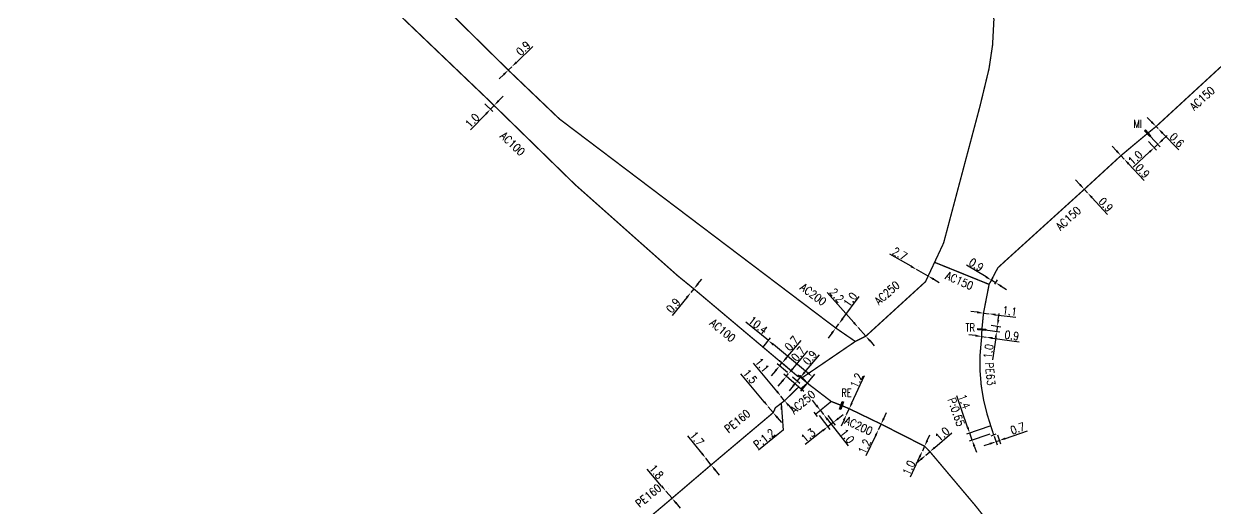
# Model space of a CAD drawing. Header units: millimetres. Extents: x 107995 to 109002, y 120994 to 122000.
# Drawn here: x 108115.8 to 108339.1, y 121256.1 to 121346.9 of the extents above; entities that cross this region are included whole.
import ezdxf
from ezdxf.enums import TextEntityAlignment as Align

# ---------------------------------------------------------------- set-up
doc = ezdxf.new("R2010")
doc.units = ezdxf.units.MM
doc.header["$PDMODE"] = 34
doc.linetypes.add('L_25_AP', pattern=[2000, 1000, 1000])
doc.linetypes.add('L_25_PE', pattern=[2000, 1000, 1000])
doc.layers.get('0').update_dxf_attribs({"linetype": 'CONTINUOUS'})
doc.layers.get('DEFPOINTS').update_dxf_attribs({"linetype": 'CONTINUOUS'})
doc.layers.add('L_150', color=1, linetype='CONTINUOUS')
doc.layers.add('L_340', color=7, linetype='CONTINUOUS')
doc.styles.add('G_ROMANS', font='ROMANS.SHX', dxfattribs={"width": 0.75})
doc.styles.get("Standard").update_dxf_attribs({"font": 'romans.shx', "width": 0.85})
doc.dimstyles.get("Standard").update_dxf_attribs({"dimtxt": 1.5, "dimasz": 1.2, "dimexe": 0.625, "dimexo": 0.625, "dimgap": 0.25, "dimtad": 1, "dimdec": 1, "dimzin": 0, "dimdsep": 46, "dimtxsty": 'Standard', "dimcen": -0.5, "dimadec": 0, "dimazin": 0, "dimtfac": 1, "dimtdec": 1, "dimtmove": 0, "dimatfit": 3, "dimfxl": 0, "dimtolj": 1, "dimtzin": 0, "dimarcsym": 0})

# ---------------------------------------------------------------- blocks, each defined once
blk = doc.blocks.new('*D318')
at = {"layer": 'DEFPOINTS', "color": 0, "linetype": 'Continuous', "transparency": 16777216}
for p in [(108236.15, 121259.28), (108236.15, 121259.28), (108237.31, 121257.91)]:
    blk.add_point(p, dxfattribs=at)
at = {"layer": 'L_150', "color": 0, "linetype": 'Continuous', "lineweight": -2, "transparency": 16777216}
for p, q in [((108235.37, 121260.2), (108232.66, 121263.39)), ((108236.62, 121259.69), (108236.62, 121259.69)), ((108237.31, 121257.91), (108236.15, 121259.28)), ((108238.09, 121256.99), (108238.86, 121256.08))]:
    blk.add_line(p, q, dxfattribs=at)
at = {"layer": 'L_150', "color": 0, "linetype": 'Continuous', "transparency": 16777216}
for points in [[(108235.52, 121260.33), (108235.22, 121260.07), (108236.15, 121259.28)], [(108238.24, 121257.12), (108237.94, 121256.86), (108237.31, 121257.91)]]:
    blk.add_solid(points, dxfattribs=at)
at = {"layer": 'L_150', "color": 0, "linetype": 'Continuous', "transparency": 16777216, "insert": (108234.39, 121262.9), "char_height": 1.5, "attachment_point": 5, "rotation": 310.3125}
blk.add_mtext('\\A1;1.8', dxfattribs=at)
blk = doc.blocks.new('*D319')
at = {"layer": 'DEFPOINTS', "color": 0, "linetype": 'Continuous', "transparency": 16777216}
for p in [(108243.64, 121265.43), (108243.64, 121265.43), (108244.66, 121264.14)]:
    blk.add_point(p, dxfattribs=at)
at = {"layer": 'L_150', "color": 0, "linetype": 'Continuous', "lineweight": -2, "transparency": 16777216}
for p, q in [((108242.89, 121266.37), (108240.29, 121269.65)), ((108243.15, 121265.04), (108243.15, 121265.04)), ((108244.66, 121264.14), (108243.64, 121265.43)), ((108244.17, 121263.75), (108244.17, 121263.75)), ((108245.41, 121263.2), (108246.16, 121262.26))]:
    blk.add_line(p, q, dxfattribs=at)
at = {"layer": 'L_150', "color": 0, "linetype": 'Continuous', "transparency": 16777216}
for points in [[(108243.05, 121266.49), (108242.74, 121266.24), (108243.64, 121265.43)], [(108245.57, 121263.32), (108245.25, 121263.07), (108244.66, 121264.14)]]:
    blk.add_solid(points, dxfattribs=at)
at = {"layer": 'L_150', "color": 0, "linetype": 'Continuous', "transparency": 16777216, "insert": (108242, 121269.1), "char_height": 1.5, "attachment_point": 5, "rotation": 308.4196}
blk.add_mtext('\\A1;1.7', dxfattribs=at)
blk = doc.blocks.new('*D320')
at = {"layer": 'DEFPOINTS', "color": 0, "linetype": 'Continuous', "transparency": 16777216}
for p in [(108255.36, 121275.1), (108255.36, 121275.1), (108256.28, 121273.98)]:
    blk.add_point(p, dxfattribs=at)
at = {"layer": 'L_150', "color": 0, "linetype": 'Continuous', "lineweight": -2, "transparency": 16777216}
for p, q in [((108254.59, 121276.02), (108250.23, 121281.29)), ((108256.28, 121273.98), (108255.36, 121275.1)), ((108255.84, 121275.5), (108255.84, 121275.5)), ((108256.77, 121274.38), (108256.77, 121274.38)), ((108257.05, 121273.06), (108257.81, 121272.13))]:
    blk.add_line(p, q, dxfattribs=at)
at = {"layer": 'L_150', "color": 0, "linetype": 'Continuous', "transparency": 16777216}
for points in [[(108254.75, 121276.15), (108254.44, 121275.9), (108255.36, 121275.1)], [(108257.2, 121273.18), (108256.9, 121272.93), (108256.28, 121273.98)]]:
    blk.add_solid(points, dxfattribs=at)
at = {"layer": 'L_150', "color": 0, "linetype": 'Continuous', "transparency": 16777216, "insert": (108251.96, 121280.78), "char_height": 1.5, "attachment_point": 5, "rotation": 309.6101}
blk.add_mtext('\\A1;1.5', dxfattribs=at)
blk = doc.blocks.new('*D321')
at = {"layer": 'DEFPOINTS', "color": 0, "linetype": 'Continuous', "transparency": 16777216}
for p in [(108257.72, 121277.08), (108257.72, 121277.08), (108258.42, 121276.23)]:
    blk.add_point(p, dxfattribs=at)
at = {"layer": 'L_150', "color": 0, "linetype": 'Continuous', "lineweight": -2, "transparency": 16777216}
for p, q in [((108256.96, 121278), (108252.62, 121283.27)), ((108258.42, 121276.23), (108257.72, 121277.08)), ((108259.19, 121275.3), (108259.95, 121274.38))]:
    blk.add_line(p, q, dxfattribs=at)
at = {"layer": 'L_150', "color": 0, "linetype": 'Continuous', "transparency": 16777216}
for points in [[(108257.11, 121278.13), (108256.8, 121277.88), (108257.72, 121277.08)], [(108259.34, 121275.43), (108259.03, 121275.18), (108258.42, 121276.23)]]:
    blk.add_solid(points, dxfattribs=at)
at = {"layer": 'L_150', "color": 0, "linetype": 'Continuous', "transparency": 16777216, "insert": (108254.22, 121282.89), "char_height": 1.5, "attachment_point": 5, "rotation": 309.5271}
blk.add_mtext('\\A1;1.1', dxfattribs=at)
blk = doc.blocks.new('*D322')
at = {"layer": 'DEFPOINTS', "color": 0, "linetype": 'Continuous', "transparency": 16777216}
for p in [(108255.38, 121287.51), (108253.93, 121285.75), (108261.06, 121277.54)]:
    blk.add_point(p, dxfattribs=at)
at = {"layer": 'L_150', "color": 0, "linetype": 'Continuous', "lineweight": -2, "transparency": 16777216}
for p, q in [((108255.38, 121287.51), (108251.17, 121290.98)), ((108254.33, 121286.23), (108255.78, 121287.99)), ((108262.73, 121281.46), (108256.31, 121286.75)), ((108261.46, 121278.03), (108264.06, 121281.18))]:
    blk.add_line(p, q, dxfattribs=at)
at = {"layer": 'L_150', "color": 0, "linetype": 'Continuous', "transparency": 16777216}
for points in [[(108256.44, 121286.9), (108256.18, 121286.59), (108255.38, 121287.51)], [(108262.86, 121281.61), (108262.61, 121281.3), (108263.66, 121280.7)]]:
    blk.add_solid(points, dxfattribs=at)
at = {"layer": 'L_150', "color": 0, "linetype": 'Continuous', "transparency": 16777216, "insert": (108253.45, 121290.4), "char_height": 1.5, "attachment_point": 5, "rotation": 320.5329}
blk.add_mtext('\\A1;10.4', dxfattribs=at)
blk = doc.blocks.new('*D323')
at = {"layer": 'DEFPOINTS', "color": 0, "linetype": 'Continuous', "transparency": 16777216}
for p in [(108259.45, 121281.08), (108260.81, 121279.93), (108263.75, 121278.62)]:
    blk.add_point(p, dxfattribs=at)
at = {"layer": 'L_150', "color": 0, "linetype": 'Continuous', "lineweight": -2, "transparency": 16777216}
for p, q in [((108262.16, 121281.54), (108264.95, 121284.83)), ((108259.92, 121280.68), (108261.28, 121279.53)), ((108260.81, 121279.93), (108261.39, 121280.62)), ((108263.27, 121279.03), (108260.91, 121281.02)), ((108260.03, 121279.02), (108259.26, 121278.1))]:
    blk.add_line(p, q, dxfattribs=at)
at = {"layer": 'L_150', "color": 0, "linetype": 'Continuous', "transparency": 16777216}
for points in [[(108259.88, 121279.15), (108260.18, 121278.89), (108260.81, 121279.93)], [(108262.01, 121281.67), (108262.32, 121281.41), (108261.39, 121280.62)]]:
    blk.add_solid(points, dxfattribs=at)
at = {"layer": 'L_150', "color": 0, "linetype": 'Continuous', "transparency": 16777216, "insert": (108263.18, 121284.29), "char_height": 1.5, "attachment_point": 5, "rotation": 49.7725}
blk.add_mtext('\\A1;0.9', dxfattribs=at)
blk = doc.blocks.new('*D324')
at = {"layer": 'DEFPOINTS', "color": 0, "linetype": 'Continuous', "transparency": 16777216}
for p in [(108259.18, 121281.31), (108259.45, 121281.08), (108262.52, 121277.57)]:
    blk.add_point(p, dxfattribs=at)
at = {"layer": 'L_150', "color": 0, "linetype": 'Continuous', "lineweight": -2, "transparency": 16777216}
for p, q in [((108259.96, 121282.22), (108262.78, 121285.56)), ((108258.97, 121281.49), (108258.7, 121281.71)), ((108257.95, 121279.86), (108257.18, 121278.94)), ((108262.04, 121277.97), (108258.25, 121281.18)), ((108258.73, 121280.77), (108259.18, 121281.31))]:
    blk.add_line(p, q, dxfattribs=at)
at = {"layer": 'L_150', "color": 0, "linetype": 'Continuous', "transparency": 16777216}
for points in [[(108259.8, 121282.35), (108260.11, 121282.1), (108259.18, 121281.31)], [(108257.8, 121279.99), (108258.11, 121279.73), (108258.73, 121280.77)]]:
    blk.add_solid(points, dxfattribs=at)
at = {"layer": 'L_150', "color": 0, "linetype": 'Continuous', "transparency": 16777216, "insert": (108260.99, 121285), "char_height": 1.5, "attachment_point": 5, "rotation": 49.7725}
blk.add_mtext('\\A1;0.7', dxfattribs=at)
blk = doc.blocks.new('*D482')
at = {"layer": 'DEFPOINTS', "color": 0, "linetype": 'Continuous', "transparency": 16777216}
for p in [(108202.48, 121333.05), (108201.79, 121332.33), (108203.27, 121330.91)]:
    blk.add_point(p, dxfattribs=at)
at = {"layer": 'L_150', "color": 0, "linetype": 'Continuous', "lineweight": -2, "transparency": 16777216}
for p, q in [((108204.8, 121332.49), (108205.63, 121333.36)), ((108202.24, 121331.9), (108203.73, 121330.47)), ((108202.93, 121332.62), (108204.42, 121331.2)), ((108203.97, 121331.63), (108203.27, 121330.91)), ((108202.44, 121330.04), (108199.54, 121327.02))]:
    blk.add_line(p, q, dxfattribs=at)
at = {"layer": 'L_150', "color": 0, "linetype": 'Continuous', "transparency": 16777216}
for points in [[(108202.3, 121330.18), (108202.59, 121329.9), (108203.27, 121330.91)], [(108204.65, 121332.63), (108204.94, 121332.36), (108203.97, 121331.63)]]:
    blk.add_solid(points, dxfattribs=at)
at = {"layer": 'L_150', "color": 0, "linetype": 'Continuous', "transparency": 16777216, "insert": (108199.86, 121328.79), "char_height": 1.5, "attachment_point": 5, "rotation": 46.2174}
blk.add_mtext('\\A1;1.0', dxfattribs=at)
blk = doc.blocks.new('*D483')
at = {"layer": 'DEFPOINTS', "color": 0, "linetype": 'Continuous', "transparency": 16777216}
for p in [(108240.83, 121296.5), (108240.83, 121296.5), (108241.41, 121297.2)]:
    blk.add_point(p, dxfattribs=at)
at = {"layer": 'L_150', "color": 0, "linetype": 'Continuous', "lineweight": -2, "transparency": 16777216}
for p, q in [((108242.17, 121298.13), (108242.93, 121299.05)), ((108240.07, 121295.58), (108237.34, 121292.24)), ((108241.41, 121297.2), (108240.83, 121296.5))]:
    blk.add_line(p, q, dxfattribs=at)
at = {"layer": 'L_150', "color": 0, "linetype": 'Continuous', "transparency": 16777216}
for points in [[(108242.01, 121298.25), (108242.32, 121298), (108241.41, 121297.2)], [(108239.92, 121295.7), (108240.23, 121295.45), (108240.83, 121296.5)]]:
    blk.add_solid(points, dxfattribs=at)
at = {"layer": 'L_150', "color": 0, "linetype": 'Continuous', "transparency": 16777216, "insert": (108237.55, 121294.08), "char_height": 1.5, "attachment_point": 5, "rotation": 50.6436}
blk.add_mtext('\\A1;0.9', dxfattribs=at)
blk = doc.blocks.new('*D484')
at = {"layer": 'DEFPOINTS', "color": 0, "linetype": 'Continuous', "transparency": 16777216}
for p in [(108257.48, 121282.75), (108259.45, 121281.08), (108259.9, 121281.62)]:
    blk.add_point(p, dxfattribs=at)
at = {"layer": 'L_150', "color": 0, "linetype": 'Continuous', "lineweight": -2, "transparency": 16777216}
for p, q in [((108258.71, 121284.2), (108261.53, 121287.54)), ((108256.7, 121281.83), (108255.93, 121280.92)), ((108258.97, 121281.49), (108257, 121283.15)), ((108259.42, 121282.02), (108257.45, 121283.69)), ((108257.48, 121282.75), (108257.93, 121283.28))]:
    blk.add_line(p, q, dxfattribs=at)
at = {"layer": 'L_150', "color": 0, "linetype": 'Continuous', "transparency": 16777216}
for points in [[(108258.55, 121284.33), (108258.86, 121284.07), (108257.93, 121283.28)], [(108256.55, 121281.96), (108256.86, 121281.7), (108257.48, 121282.75)]]:
    blk.add_solid(points, dxfattribs=at)
at = {"layer": 'L_150', "color": 0, "linetype": 'Continuous', "transparency": 16777216, "insert": (108259.74, 121286.97), "char_height": 1.5, "attachment_point": 5, "rotation": 49.7725}
blk.add_mtext('\\A1;0.7', dxfattribs=at)
blk = doc.blocks.new('*D485')
at = {"layer": 'DEFPOINTS', "color": 0, "linetype": 'Continuous', "transparency": 16777216}
for p in [(108264.51, 121273.91), (108266.14, 121273.94), (108267.54, 121272.15)]:
    blk.add_point(p, dxfattribs=at)
at = {"layer": 'L_340', "color": 0, "linetype": 'Continuous', "lineweight": -2, "transparency": 16777216}
for p, q in [((108264.89, 121273.42), (108266.9, 121270.85)), ((108266.52, 121273.44), (108267.92, 121271.65)), ((108268.48, 121272.89), (108269.43, 121273.63)), ((108265.57, 121270.61), (108262.27, 121268.02)), ((108267.54, 121272.15), (108266.52, 121271.35))]:
    blk.add_line(p, q, dxfattribs=at)
at = {"layer": 'L_340', "color": 0, "linetype": 'Continuous', "transparency": 16777216}
for points in [[(108268.36, 121273.04), (108268.61, 121272.73), (108267.54, 121272.15)], [(108265.45, 121270.76), (108265.69, 121270.45), (108266.52, 121271.35)]]:
    blk.add_solid(points, dxfattribs=at)
at = {"layer": 'L_340', "color": 0, "linetype": 'Continuous', "transparency": 16777216, "insert": (108262.83, 121269.73), "char_height": 1.5, "attachment_point": 5, "rotation": 38.0448}
blk.add_mtext('\\A1;1.3', dxfattribs=at)
blk = doc.blocks.new('L_340_07')
at = {"color": 0, "linetype": 'Continuous', "const_width": 0.25, "flags": 128}
blk.add_lwpolyline([(0, 0), (1.25, 0)], dxfattribs=at)
at = {"color": 0, "linetype": 'Continuous', "flags": 128}
blk.add_lwpolyline([(1.25, -0.5), (1.25, 0.5)], dxfattribs=at)
at = {"color": 0, "linetype": 'Continuous', "style": 'G_ROMANS', "width": 0.75, "flags": 3}
for tag, p in [('DEF_LEG', (0.72, -3.47)), ('DEF_COUP', (0.72, -5.97)), ('DEF_TYPE', (0.72, -8.47))]:
    blk.add_attdef(tag, text='', height=1.2, dxfattribs=at).set_placement(p, align=Align.MIDDLE)
blk = doc.blocks.new('L_340_20')
at = {"linetype": 'Continuous'}
blk.add_hatch(color=0, dxfattribs=at).paths.add_polyline_path([(0.125, 0.75), (-0.125, 0.75), (-0.125, -0.75), (0.125, -0.75)])
at = {"color": 0, "linetype": 'Continuous'}
blk.add_lwpolyline([(-0.125, 0.75), (0.125, 0.75), (0.125, -0.75), (-0.125, -0.75)], close=True, dxfattribs=at)
at = {"color": 0, "linetype": 'Continuous', "width": 0.75}
for tag, height, flags, p in [('RE', 1.5, 8, (0, 3)), ('DEF_LEG', 1.2, 3, (0, -5)), ('DEF_COUP', 1.2, 3, (0, -7.5)), ('DEF_TYPE', 1.2, 3, (0, -10))]:
    blk.add_attdef(tag, text='', height=height, dxfattribs=dict(at, flags=flags)).set_placement(p, align=Align.MIDDLE)
blk = doc.blocks.new('*D493')
at = {"layer": 'DEFPOINTS', "color": 0, "linetype": 'Continuous', "transparency": 16777216}
for p in [(108268.6, 121290.66), (108268.6, 121290.66), (108268.01, 121289.86)]:
    blk.add_point(p, dxfattribs=at)
at = {"layer": 'L_150', "color": 0, "linetype": 'Continuous', "lineweight": -2, "transparency": 16777216}
for p, q in [((108269.32, 121291.62), (108272.42, 121295.8)), ((108268.01, 121289.86), (108268.6, 121290.66)), ((108267.29, 121288.89), (108266.57, 121287.93))]:
    blk.add_line(p, q, dxfattribs=at)
at = {"layer": 'L_150', "color": 0, "linetype": 'Continuous', "transparency": 16777216}
for points in [[(108269.16, 121291.74), (108269.48, 121291.5), (108268.6, 121290.66)], [(108267.13, 121289.01), (108267.45, 121288.77), (108268.01, 121289.86)]]:
    blk.add_solid(points, dxfattribs=at)
at = {"layer": 'L_150', "color": 0, "linetype": 'Continuous', "transparency": 16777216, "insert": (108270.73, 121295.19), "char_height": 1.5, "attachment_point": 5, "rotation": 53.3802}
blk.add_mtext('\\A1;1.0', dxfattribs=at)
blk = doc.blocks.new('*D494')
at = {"layer": 'DEFPOINTS', "color": 0, "linetype": 'Continuous', "transparency": 16777216}
for p in [(108272.19, 121289.98), (108272.19, 121289.98), (108273.65, 121288.33)]:
    blk.add_point(p, dxfattribs=at)
at = {"layer": 'L_150', "color": 0, "linetype": 'Continuous', "lineweight": -2, "transparency": 16777216}
for p, q in [((108271.39, 121290.87), (108266.42, 121296.51)), ((108273.65, 121288.33), (108272.19, 121289.98)), ((108274.44, 121287.43), (108275.24, 121286.53))]:
    blk.add_line(p, q, dxfattribs=at)
at = {"layer": 'L_150', "color": 0, "linetype": 'Continuous', "transparency": 16777216}
for points in [[(108271.54, 121291.01), (108271.24, 121290.74), (108272.19, 121289.98)], [(108274.59, 121287.56), (108274.29, 121287.3), (108273.65, 121288.33)]]:
    blk.add_solid(points, dxfattribs=at)
at = {"layer": 'L_150', "color": 0, "linetype": 'Continuous', "transparency": 16777216, "insert": (108268.21, 121295.98), "char_height": 1.5, "attachment_point": 5, "rotation": 311.4735}
blk.add_mtext('\\A1;2.2', dxfattribs=at)
blk = doc.blocks.new('*D496')
at = {"layer": 'DEFPOINTS', "color": 0, "linetype": 'Continuous', "transparency": 16777216}
for p in [(108206.62, 121338.25), (108207.26, 121338.88), (108207.26, 121338.88)]:
    blk.add_point(p, dxfattribs=at)
at = {"layer": 'L_150', "color": 0, "linetype": 'Continuous', "lineweight": -2, "transparency": 16777216}
for p, q in [((108208.13, 121339.71), (108211.23, 121342.7)), ((108206.62, 121338.25), (108207.26, 121338.88)), ((108205.75, 121337.42), (108204.89, 121336.59))]:
    blk.add_line(p, q, dxfattribs=at)
at = {"layer": 'L_150', "color": 0, "linetype": 'Continuous', "transparency": 16777216}
for points in [[(108207.99, 121339.85), (108208.27, 121339.57), (108207.26, 121338.88)], [(108205.61, 121337.56), (108205.89, 121337.28), (108206.62, 121338.25)]]:
    blk.add_solid(points, dxfattribs=at)
at = {"layer": 'L_150', "color": 0, "linetype": 'Continuous', "transparency": 16777216, "insert": (108209.41, 121342.34), "char_height": 1.5, "attachment_point": 5, "rotation": 43.9757}
blk.add_mtext('\\A1;0.9', dxfattribs=at)
blk = doc.blocks.new('*D498')
at = {"layer": 'DEFPOINTS', "color": 0, "linetype": 'Continuous', "transparency": 16777216}
for p in [(108283.16, 121300.84), (108283.16, 121300.84), (108285.33, 121299.61)]:
    blk.add_point(p, dxfattribs=at)
at = {"layer": 'L_150', "color": 0, "linetype": 'Continuous', "lineweight": -2, "transparency": 16777216}
for p, q in [((108282.12, 121301.44), (108278.14, 121303.7)), ((108285.33, 121299.61), (108283.16, 121300.84)), ((108283.47, 121301.39), (108283.47, 121301.39)), ((108286.37, 121299.01), (108287.41, 121298.42))]:
    blk.add_line(p, q, dxfattribs=at)
at = {"layer": 'L_150', "color": 0, "linetype": 'Continuous', "transparency": 16777216}
for points in [[(108282.22, 121301.61), (108282.02, 121301.26), (108283.16, 121300.84)], [(108286.47, 121299.19), (108286.27, 121298.84), (108285.33, 121299.61)]]:
    blk.add_solid(points, dxfattribs=at)
at = {"layer": 'L_150', "color": 0, "linetype": 'Continuous', "transparency": 16777216, "insert": (108280.02, 121303.79), "char_height": 1.5, "attachment_point": 5, "rotation": 330.31}
blk.add_mtext('\\A1;2.7', dxfattribs=at)
blk = doc.blocks.new('*D499')
at = {"layer": 'DEFPOINTS', "color": 0, "linetype": 'Continuous', "transparency": 16777216}
for p in [(108296.76, 121298.05), (108297.53, 121297.59), (108297.99, 121298.35)]:
    blk.add_point(p, dxfattribs=at)
at = {"layer": 'L_150', "color": 0, "linetype": 'Continuous', "lineweight": -2, "transparency": 16777216}
for p, q in [((108296.2, 121299.44), (108292.51, 121301.67)), ((108297.08, 121298.59), (108297.55, 121299.35)), ((108297.99, 121298.35), (108297.22, 121298.82)), ((108297.85, 121298.12), (108298.32, 121298.89)), ((108299.02, 121297.73), (108300.05, 121297.11))]:
    blk.add_line(p, q, dxfattribs=at)
at = {"layer": 'L_150', "color": 0, "linetype": 'Continuous', "transparency": 16777216}
for points in [[(108296.3, 121299.61), (108296.09, 121299.27), (108297.22, 121298.82)], [(108299.12, 121297.9), (108298.92, 121297.56), (108297.99, 121298.35)]]:
    blk.add_solid(points, dxfattribs=at)
at = {"layer": 'L_150', "color": 0, "linetype": 'Continuous', "transparency": 16777216, "insert": (108294.36, 121301.72), "char_height": 1.5, "attachment_point": 5, "rotation": 328.8093}
blk.add_mtext('\\A1;0.9', dxfattribs=at)
blk = doc.blocks.new('*D500')
at = {"layer": 'DEFPOINTS', "color": 0, "linetype": 'Continuous', "transparency": 16777216}
for p in [(108295.71, 121292.66), (108296.8, 121292.52), (108296.8, 121292.52)]:
    blk.add_point(p, dxfattribs=at)
at = {"layer": 'L_150', "color": 0, "linetype": 'Continuous', "lineweight": -2, "transparency": 16777216}
for p, q in [((108294.52, 121292.81), (108293.33, 121292.96)), ((108295.63, 121292.04), (108295.63, 121292.04)), ((108295.71, 121292.66), (108296.8, 121292.52)), ((108296.72, 121291.9), (108296.72, 121291.9)), ((108297.99, 121292.36), (108301.79, 121291.88))]:
    blk.add_line(p, q, dxfattribs=at)
at = {"layer": 'L_150', "color": 0, "linetype": 'Continuous', "transparency": 16777216}
for points in [[(108294.55, 121293.01), (108294.5, 121292.61), (108295.71, 121292.66)], [(108298.02, 121292.56), (108297.97, 121292.17), (108296.8, 121292.52)]]:
    blk.add_solid(points, dxfattribs=at)
at = {"layer": 'L_150', "color": 0, "linetype": 'Continuous', "transparency": 16777216, "insert": (108300.61, 121293.04), "char_height": 1.5, "attachment_point": 5, "rotation": 352.7113}
blk.add_mtext('\\A1;1.1', dxfattribs=at)
blk = doc.blocks.new('*D501')
at = {"layer": 'DEFPOINTS', "color": 0, "linetype": 'Continuous', "transparency": 16777216}
for p in [(108295.37, 121288.27), (108296.21, 121288.15), (108296.21, 121288.15)]:
    blk.add_point(p, dxfattribs=at)
at = {"layer": 'L_150', "color": 0, "linetype": 'Continuous', "lineweight": -2, "transparency": 16777216}
for p, q in [((108294.18, 121288.44), (108292.99, 121288.61)), ((108295.37, 121288.27), (108296.21, 121288.15)), ((108297.4, 121287.98), (108302.41, 121287.26))]:
    blk.add_line(p, q, dxfattribs=at)
at = {"layer": 'L_150', "color": 0, "linetype": 'Continuous', "transparency": 16777216}
for points in [[(108294.21, 121288.63), (108294.15, 121288.24), (108295.37, 121288.27)], [(108297.43, 121288.17), (108297.37, 121287.78), (108296.21, 121288.15)]]:
    blk.add_solid(points, dxfattribs=at)
at = {"layer": 'L_150', "color": 0, "linetype": 'Continuous', "transparency": 16777216, "insert": (108301.02, 121288.47), "char_height": 1.5, "attachment_point": 5, "rotation": 351.8694}
blk.add_mtext('\\A1;0.9', dxfattribs=at)
blk = doc.blocks.new('*D502')
at = {"layer": 'DEFPOINTS', "color": 0, "linetype": 'Continuous', "transparency": 16777216}
for p in [(108321.48, 121322.21), (108322.09, 121321.56), (108322.09, 121321.56)]:
    blk.add_point(p, dxfattribs=at)
at = {"layer": 'L_150', "color": 0, "linetype": 'Continuous', "lineweight": -2, "transparency": 16777216}
for p, q in [((108320.66, 121323.09), (108319.84, 121323.96)), ((108321.48, 121322.21), (108322.09, 121321.56)), ((108321.64, 121321.13), (108321.64, 121321.13)), ((108322.91, 121320.68), (108325.86, 121317.53))]:
    blk.add_line(p, q, dxfattribs=at)
at = {"layer": 'L_150', "color": 0, "linetype": 'Continuous', "transparency": 16777216}
for points in [[(108320.8, 121323.23), (108320.51, 121322.95), (108321.48, 121322.21)], [(108323.06, 121320.82), (108322.77, 121320.54), (108322.09, 121321.56)]]:
    blk.add_solid(points, dxfattribs=at)
at = {"layer": 'L_150', "color": 0, "linetype": 'Continuous', "transparency": 16777216, "insert": (108325.53, 121319.35), "char_height": 1.5, "attachment_point": 5, "rotation": 313.1074}
blk.add_mtext('\\A1;0.9', dxfattribs=at)
blk = doc.blocks.new('*D503')
at = {"layer": 'DEFPOINTS', "color": 0, "linetype": 'Continuous', "transparency": 16777216}
for p in [(108326.5, 121326.41), (108326.2, 121325.34), (108327.7, 121323.7)]:
    blk.add_point(p, dxfattribs=at)
at = {"layer": 'L_340', "color": 0, "linetype": 'Continuous', "lineweight": -2, "transparency": 16777216}
for p, q in [((108326.62, 121324.88), (108328.13, 121323.24)), ((108326.92, 121325.95), (108328.83, 121323.88)), ((108328.4, 121324.34), (108327.7, 121323.7)), ((108329.29, 121325.16), (108330.17, 121325.97)), ((108326.82, 121322.89), (108323.74, 121320.05))]:
    blk.add_line(p, q, dxfattribs=at)
at = {"layer": 'L_340', "color": 0, "linetype": 'Continuous', "transparency": 16777216}
for points in [[(108329.15, 121325.3), (108329.42, 121325.01), (108328.4, 121324.34)], [(108326.69, 121323.03), (108326.96, 121322.74), (108327.7, 121323.7)]]:
    blk.add_solid(points, dxfattribs=at)
at = {"layer": 'L_340', "color": 0, "linetype": 'Continuous', "transparency": 16777216, "insert": (108324.16, 121321.8), "char_height": 1.5, "attachment_point": 5, "rotation": 42.6391}
blk.add_mtext('\\A1;1.0', dxfattribs=at)
blk = doc.blocks.new('*D504')
at = {"layer": 'DEFPOINTS', "color": 0, "linetype": 'Continuous', "transparency": 16777216}
for p in [(108328.06, 121327.67), (108328.45, 121327.28), (108328.45, 121327.28)]:
    blk.add_point(p, dxfattribs=at)
at = {"layer": 'L_150', "color": 0, "linetype": 'Continuous', "lineweight": -2, "transparency": 16777216}
for p, q in [((108327.22, 121328.53), (108326.39, 121329.39)), ((108328.06, 121327.67), (108328.45, 121327.28)), ((108329.29, 121326.42), (108332.34, 121323.3))]:
    blk.add_line(p, q, dxfattribs=at)
at = {"layer": 'L_150', "color": 0, "linetype": 'Continuous', "transparency": 16777216}
for points in [[(108327.37, 121328.67), (108327.08, 121328.39), (108328.06, 121327.67)], [(108329.43, 121326.56), (108329.14, 121326.28), (108328.45, 121327.28)]]:
    blk.add_solid(points, dxfattribs=at)
at = {"layer": 'L_150', "color": 0, "linetype": 'Continuous', "transparency": 16777216, "insert": (108331.95, 121325.13), "char_height": 1.5, "attachment_point": 5, "rotation": 314.3385}
blk.add_mtext('\\A1;0.6', dxfattribs=at)
blk = doc.blocks.new('*D506')
at = {"layer": 'DEFPOINTS', "color": 0, "linetype": 'Continuous', "transparency": 16777216}
for p in [(108314.61, 121315.89), (108315.22, 121315.23), (108315.22, 121315.23)]:
    blk.add_point(p, dxfattribs=at)
at = {"layer": 'L_150', "color": 0, "linetype": 'Continuous', "lineweight": -2, "transparency": 16777216}
for p, q in [((108313.8, 121316.77), (108312.98, 121317.65)), ((108314.61, 121315.89), (108315.22, 121315.23)), ((108316.03, 121314.35), (108318.96, 121311.18))]:
    blk.add_line(p, q, dxfattribs=at)
at = {"layer": 'L_150', "color": 0, "linetype": 'Continuous', "transparency": 16777216}
for points in [[(108313.94, 121316.91), (108313.65, 121316.64), (108314.61, 121315.89)], [(108316.18, 121314.48), (108315.89, 121314.21), (108315.22, 121315.23)]]:
    blk.add_solid(points, dxfattribs=at)
at = {"layer": 'L_150', "color": 0, "linetype": 'Continuous', "transparency": 16777216, "insert": (108318.64, 121313), "char_height": 1.5, "attachment_point": 5, "rotation": 312.7366}
blk.add_mtext('\\A1;0.9', dxfattribs=at)
blk = doc.blocks.new('*D507')
at = {"layer": 'DEFPOINTS', "color": 0, "linetype": 'Continuous', "transparency": 16777216}
for p in [(108295.41, 121289.61), (108296.51, 121290.46), (108298.32, 121290.2)]:
    blk.add_point(p, dxfattribs=at)
at = {"layer": 'L_340', "color": 0, "linetype": 'Continuous', "lineweight": -2, "transparency": 16777216}
for p, q in [((108298.49, 121291.39), (108298.66, 121292.57)), ((108296.03, 121289.52), (108298.79, 121289.12)), ((108297.13, 121290.37), (108298.93, 121290.11)), ((108298.32, 121290.2), (108298.17, 121289.21)), ((108298, 121288.02), (108297.41, 121283.88))]:
    blk.add_line(p, q, dxfattribs=at)
at = {"layer": 'L_340', "color": 0, "linetype": 'Continuous', "transparency": 16777216}
for points in [[(108298.29, 121291.42), (108298.68, 121291.36), (108298.32, 121290.2)], [(108297.81, 121288.05), (108298.2, 121287.99), (108298.17, 121289.21)]]:
    blk.add_solid(points, dxfattribs=at)
at = {"layer": 'L_340', "color": 0, "linetype": 'Continuous', "transparency": 16777216, "insert": (108296.63, 121285.5), "char_height": 1.5, "attachment_point": 5, "rotation": 81.823}
blk.add_mtext('\\A1;1.0', dxfattribs=at)
blk = doc.blocks.new('*D508')
at = {"layer": 'DEFPOINTS', "color": 0, "linetype": 'Continuous', "transparency": 16777216}
for p in [(108297.65, 121271.71), (108293.13, 121270.13), (108297.5, 121270.17)]:
    blk.add_point(p, dxfattribs=at)
at = {"layer": 'L_340', "color": 0, "linetype": 'Continuous', "lineweight": -2, "transparency": 16777216}
for p, q in [((108292.73, 121271.27), (108290.68, 121277.16)), ((108297.06, 121271.5), (108292.54, 121269.93)), ((108296.91, 121269.97), (108293, 121268.61)), ((108293.59, 121268.81), (108293.13, 121270.13)), ((108293.98, 121267.68), (108294.38, 121266.55))]:
    blk.add_line(p, q, dxfattribs=at)
at = {"layer": 'L_340', "color": 0, "linetype": 'Continuous', "transparency": 16777216}
for points in [[(108292.92, 121271.33), (108292.54, 121271.2), (108293.13, 121270.13)], [(108294.17, 121267.75), (108293.79, 121267.61), (108293.59, 121268.81)]]:
    blk.add_solid(points, dxfattribs=at)
at = {"layer": 'L_340', "color": 0, "linetype": 'Continuous', "transparency": 16777216, "insert": (108292.13, 121276.05), "char_height": 1.5, "attachment_point": 5, "rotation": 289.206}
blk.add_mtext('\\A1;1.4', dxfattribs=at)
blk = doc.blocks.new('*D509')
at = {"layer": 'DEFPOINTS', "color": 0, "linetype": 'Continuous', "transparency": 16777216}
for p in [(108297.5, 121270.17), (108298.11, 121270.39), (108298.68, 121268.75)]:
    blk.add_point(p, dxfattribs=at)
at = {"layer": 'L_340', "color": 0, "linetype": 'Continuous', "lineweight": -2, "transparency": 16777216}
for p, q in [((108299.81, 121269.15), (108303.94, 121270.59)), ((108297.7, 121269.58), (108298.27, 121267.95)), ((108298.07, 121268.54), (108298.68, 121268.75)), ((108298.32, 121269.8), (108298.89, 121268.16)), ((108296.93, 121268.15), (108295.8, 121267.75))]:
    blk.add_line(p, q, dxfattribs=at)
at = {"layer": 'L_340', "color": 0, "linetype": 'Continuous', "transparency": 16777216}
for points in [[(108296.87, 121268.33), (108297, 121267.96), (108298.07, 121268.54)], [(108299.75, 121269.34), (108299.88, 121268.96), (108298.68, 121268.75)]]:
    blk.add_solid(points, dxfattribs=at)
at = {"layer": 'L_340', "color": 0, "linetype": 'Continuous', "transparency": 16777216, "insert": (108302.12, 121271.01), "char_height": 1.5, "attachment_point": 5, "rotation": 19.206}
blk.add_mtext('\\A1;0.7', dxfattribs=at)
blk = doc.blocks.new('L_340_16')
at = {"linetype": 'Continuous'}
blk.add_hatch(color=0, dxfattribs=at).paths.add_polyline_path([(0.125, 0.75), (-0.125, 0.75), (-0.125, -0.75), (0.125, -0.75)])
at = {"color": 0, "linetype": 'Continuous'}
blk.add_lwpolyline([(-0.125, 0.75), (0.125, 0.75), (0.125, -0.75), (-0.125, -0.75)], close=True, dxfattribs=at)
at = {"color": 0, "linetype": 'Continuous', "width": 0.75}
for tag, height, flags, p in [('MI', 1.5, 8, (0, 3)), ('DEF_LEG', 1.2, 3, (0, -5)), ('DEF_COUP', 1.2, 3, (0, -7.5)), ('DEF_TYPE', 1.2, 3, (0, -10))]:
    blk.add_attdef(tag, text='', height=height, dxfattribs=dict(at, flags=flags)).set_placement(p, align=Align.MIDDLE)
blk = doc.blocks.new('L_340_19')
at = {"linetype": 'Continuous'}
blk.add_hatch(color=0, dxfattribs=at).paths.add_polyline_path([(0.125, 0.75), (-0.125, 0.75), (-0.125, -0.75), (0.125, -0.75)])
at = {"color": 0, "linetype": 'Continuous'}
blk.add_lwpolyline([(-0.125, 0.75), (0.125, 0.75), (0.125, -0.75), (-0.125, -0.75)], close=True, dxfattribs=at)
at = {"color": 0, "linetype": 'Continuous', "width": 0.75}
for tag, height, flags, p in [('TR', 1.5, 8, (0, 3)), ('DEF_LEG', 1.2, 3, (0, -5)), ('DEF_COUP', 1.2, 3, (0, -7.5)), ('DEF_TYPE', 1.2, 3, (0, -10))]:
    blk.add_attdef(tag, text='', height=height, dxfattribs=dict(at, flags=flags)).set_placement(p, align=Align.MIDDLE)
blk = doc.blocks.new('*D948')
at = {"layer": 'DEFPOINTS', "color": 0, "linetype": 'Continuous', "transparency": 16777216}
for p in [(108265.12, 121274.41), (108265.74, 121273.62), (108265.74, 121273.62)]:
    blk.add_point(p, dxfattribs=at)
at = {"layer": 'L_150', "color": 0, "linetype": 'Continuous', "lineweight": -2, "transparency": 16777216}
for p, q in [((108264.38, 121275.35), (108263.64, 121276.3)), ((108265.12, 121274.41), (108265.74, 121273.62)), ((108266.48, 121272.68), (108270.31, 121267.78))]:
    blk.add_line(p, q, dxfattribs=at)
at = {"layer": 'L_150', "color": 0, "linetype": 'Continuous', "transparency": 16777216}
for points in [[(108264.54, 121275.48), (108264.22, 121275.23), (108265.12, 121274.41)], [(108266.63, 121272.8), (108266.32, 121272.55), (108265.74, 121273.62)]]:
    blk.add_solid(points, dxfattribs=at)
at = {"layer": 'L_150', "color": 0, "linetype": 'Continuous', "transparency": 16777216, "insert": (108270.18, 121269.57), "char_height": 1.5, "attachment_point": 5, "rotation": 308.0448}
blk.add_mtext('\\A1;1.0', dxfattribs=at)
blk = doc.blocks.new('*D949')
at = {"layer": 'DEFPOINTS', "color": 0, "linetype": 'Continuous', "transparency": 16777216}
for p in [(108270.03, 121273.63), (108270.03, 121273.63), (108270.54, 121274.72)]:
    blk.add_point(p, dxfattribs=at)
at = {"layer": 'L_150', "color": 0, "linetype": 'Continuous', "lineweight": -2, "transparency": 16777216}
for p, q in [((108271.04, 121275.81), (108273.42, 121280.97)), ((108270.03, 121273.63), (108270.54, 121274.72)), ((108269.53, 121272.54), (108269.03, 121271.45))]:
    blk.add_line(p, q, dxfattribs=at)
at = {"layer": 'L_150', "color": 0, "linetype": 'Continuous', "transparency": 16777216}
for points in [[(108270.86, 121275.89), (108271.22, 121275.73), (108270.54, 121274.72)], [(108269.35, 121272.63), (108269.71, 121272.46), (108270.03, 121273.63)]]:
    blk.add_solid(points, dxfattribs=at)
at = {"layer": 'L_150', "color": 0, "linetype": 'Continuous', "transparency": 16777216, "insert": (108271.89, 121280.03), "char_height": 1.5, "attachment_point": 5, "rotation": 65.2187}
blk.add_mtext('\\A1;1.2', dxfattribs=at)
blk = doc.blocks.new('*D950')
at = {"layer": 'DEFPOINTS', "color": 0, "linetype": 'Continuous', "transparency": 16777216}
for p in [(108275.99, 121270.75), (108275.99, 121270.75), (108276.51, 121271.83)]:
    blk.add_point(p, dxfattribs=at)
at = {"layer": 'L_150', "color": 0, "linetype": 'Continuous', "lineweight": -2, "transparency": 16777216}
for p, q in [((108277.02, 121272.91), (108277.53, 121274)), ((108276.51, 121271.83), (108275.99, 121270.75)), ((108275.48, 121269.66), (108273.68, 121265.88))]:
    blk.add_line(p, q, dxfattribs=at)
at = {"layer": 'L_150', "color": 0, "linetype": 'Continuous', "transparency": 16777216}
for points in [[(108276.84, 121273), (108277.2, 121272.83), (108276.51, 121271.83)], [(108275.3, 121269.75), (108275.66, 121269.58), (108275.99, 121270.75)]]:
    blk.add_solid(points, dxfattribs=at)
at = {"layer": 'L_150', "color": 0, "linetype": 'Continuous', "transparency": 16777216, "insert": (108273.42, 121267.65), "char_height": 1.5, "attachment_point": 5, "rotation": 64.6363}
blk.add_mtext('\\A1;1.2', dxfattribs=at)
blk = doc.blocks.new('*D951')
at = {"layer": 'DEFPOINTS', "color": 0, "linetype": 'Continuous', "transparency": 16777216}
for p in [(108284.25, 121266.77), (108284.25, 121266.77), (108284.67, 121267.68)]:
    blk.add_point(p, dxfattribs=at)
at = {"layer": 'L_150', "color": 0, "linetype": 'Continuous', "lineweight": -2, "transparency": 16777216}
for p, q in [((108285.17, 121268.76), (108285.68, 121269.85)), ((108284.67, 121267.68), (108284.25, 121266.77)), ((108284.81, 121266.5), (108284.81, 121266.5)), ((108283.74, 121265.68), (108281.98, 121261.88))]:
    blk.add_line(p, q, dxfattribs=at)
at = {"layer": 'L_150', "color": 0, "linetype": 'Continuous', "transparency": 16777216}
for points in [[(108284.99, 121268.85), (108285.35, 121268.68), (108284.67, 121267.68)], [(108283.56, 121265.76), (108283.92, 121265.59), (108284.25, 121266.77)]]:
    blk.add_solid(points, dxfattribs=at)
at = {"layer": 'L_150', "color": 0, "linetype": 'Continuous', "transparency": 16777216, "insert": (108281.7, 121263.65), "char_height": 1.5, "attachment_point": 5, "rotation": 65.1428}
blk.add_mtext('\\A1;1.0', dxfattribs=at)
blk = doc.blocks.new('*D952')
at = {"layer": 'DEFPOINTS', "color": 0, "linetype": 'Continuous', "transparency": 16777216}
for p in [(108285.66, 121266.66), (108284.9, 121266), (108284.9, 121266)]:
    blk.add_point(p, dxfattribs=at)
at = {"layer": 'L_150', "color": 0, "linetype": 'Continuous', "lineweight": -2, "transparency": 16777216}
for p, q in [((108286.57, 121267.44), (108289.75, 121270.17)), ((108284.9, 121266), (108285.66, 121266.66)), ((108283.99, 121265.22), (108283.08, 121264.44))]:
    blk.add_line(p, q, dxfattribs=at)
at = {"layer": 'L_150', "color": 0, "linetype": 'Continuous', "transparency": 16777216}
for points in [[(108286.44, 121267.59), (108286.7, 121267.29), (108285.66, 121266.66)], [(108283.86, 121265.37), (108284.12, 121265.07), (108284.9, 121266)]]:
    blk.add_solid(points, dxfattribs=at)
at = {"layer": 'L_150', "color": 0, "linetype": 'Continuous', "transparency": 16777216, "insert": (108287.97, 121269.95), "char_height": 1.5, "attachment_point": 5, "rotation": 40.6651}
blk.add_mtext('\\A1;1.0', dxfattribs=at)

msp = doc.modelspace()

# ---------------------------------------------------------------- linework, layer by layer
at = {"layer": 'L_150', "linetype": 'L_25_AP', "flags": 128}
for points in [[(108000, 121469.75, 0.25, 0.25, 0), (108046.3, 121464.15, 0.25, 0.25, 0), (108050.17, 121463.68, 0.25, 0.25, -0.129362), (108050.29, 121463.63, 0.25, 0.25, 0), (108051.21, 121462.96, 0.25, 0.25, 0), (108067.66, 121450.83, 0.25, 0.25, 0), (108086.68, 121438.05, 0.25, 0.25, 0), (108097.3, 121431.13, 0.25, 0.25, 0), (108105.58, 121425.68, 0.25, 0.25, 0), (108125.48, 121412.59, 0.25, 0.25, 0), (108140.85, 121399.61, 0.25, 0.25, 0), (108177.03, 121367.44, 0.25, 0.25, 0), (108206.62, 121338.25, 0.25, 0.25, 0), (108216.2, 121329.09, 0.25, 0.25, 0), (108268.01, 121289.86, 0.25, 0.25, 0), (108271.68, 121287.34, 0, 0, 0)], [(108155.91, 121035.53, 0.25, 0.25, 0), (108160.42, 121040.45, 0.25, 0.25, 0), (108167.04, 121047.66, 0.25, 0.25, 0), (108185.66, 121067.78, 0.25, 0.25, 0), (108201.6, 121086.11, 0.25, 0.25, 0), (108206, 121091.3, 0.25, 0.25, 0), (108214.99, 121103.83, 0.25, 0.25, 0), (108221.88, 121109.7, 0.25, 0.25, 0), (108232.46, 121115.84, 0.25, 0.25, 0), (108242.72, 121121.92, 0.25, 0.25, 0), (108253.12, 121128.09, 0.25, 0.25, 0), (108262.64, 121133.77, 0.25, 0.25, 0), (108272.79, 121139.82, 0.25, 0.25, 0), (108282.96, 121145.89, 0.25, 0.25, 0), (108297.04, 121154.34, 0.25, 0.25, 0), (108307.04, 121160.35, 0.25, 0.25, 0), (108328.18, 121173.28, 0.25, 0.25, 0), (108330.46, 121174.94, 0.25, 0.25, 0), (108333.11, 121176.87, 0.25, 0.25, 0), (108336.32, 121179.55, 0.25, 0.25, 0), (108337.57, 121182.28, 0.25, 0.25, 0), (108334.75, 121190.65, 0.25, 0.25, 0), (108330.56, 121202.68, 0.25, 0.25, 0), (108324.93, 121213.05, 0.25, 0.25, 0), (108318.27, 121223.03, 0.25, 0.25, 0), (108312.06, 121232.36, 0.25, 0.25, 0), (108301.77, 121246.93, 0.25, 0.25, 0), (108298.3, 121251.33, 0.25, 0.25, 0), (108294.21, 121256.51, 0.25, 0.25, 0), (108285.66, 121266.66, 0.25, 0.25, 0), (108284.67, 121267.68, 0.25, 0.25, 0), (108276.51, 121271.83, 0.25, 0.25, 0), (108270.54, 121274.72, 0.25, 0.25, 0), (108269.08, 121275.33, 0.25, 0.25, 0), (108267.16, 121276.08, 0.25, 0.25, 0), (108267.16, 121276.08, 0.25, 0.25, 0), (108262.68, 121279.52, 0.25, 0.25, 0), (108261.75, 121280.56, 0.25, 0.25, 0), (108261.4, 121280.87, 0.25, 0.25, 0.456628), (108261.18, 121280.85, 0.25, 0.25, 0), (108261.18, 121280.85, 0.25, 0.25, -0.468796), (108260.86, 121280.81, 0.25, 0.25, 0), (108259.9, 121281.62, 0.25, 0.25, 0), (108241.41, 121297.2, 0.25, 0.25, 0), (108238.35, 121299.69, 0.25, 0.25, 0), (108219.15, 121316.76, 0.25, 0.25, 0), (108202.48, 121333.05, 0.25, 0.25, 0), (108152.62, 121380.72, 0.25, 0.25, 0), (108147.2, 121385.17, 0.25, 0.25, 0), (108147.14, 121385.22, 0, 0, 0)], [(108326.5, 121326.41, 0.25, 0.25, 0), (108328.06, 121327.67, 0.25, 0.25, 0), (108341.42, 121339.99, 0.25, 0.25, 0), (108368.86, 121365.6, 0.25, 0.25, 0), (108381.58, 121377.41, 0.25, 0.25, 0), (108387.27, 121382.7, 0.25, 0.25, 0), (108388.81, 121384.13, 0.25, 0.25, 0), (108394.28, 121384.44, 0.25, 0.25, 0), (108469.63, 121384.25, 0.25, 0.25, 0), (108482.76, 121383.8, 0.25, 0.25, 0), (108490.28, 121383.61, 0.25, 0.25, 0), (108509.94, 121383.12, 0, 0, 0)]]:
    msp.add_lwpolyline(points, format="xyseb", dxfattribs=at)
at = {"layer": 'L_150', "linetype": 'L_25_AP', "const_width": 0.25, "flags": 128}
for points in [[(108261.75, 121280.56), (108271.68, 121287.34), (108273.65, 121288.33), (108284.84, 121298.56), (108285.33, 121299.61), (108286.54, 121302.19), (108288.23, 121305.81), (108295.06, 121331.52), (108295.06, 121331.52), (108296.74, 121338.49), (108297.41, 121342.96), (108297.66, 121347.67), (108297.38, 121351.51), (108296.64, 121355.09), (108292.95, 121370.74), (108292.36, 121373.26)], [(108295.41, 121289.61), (108295.71, 121292.66), (108295.71, 121292.66), (108296.76, 121298.05), (108298.4, 121301.16), (108299.8, 121302.45), (108314.61, 121315.89), (108321.48, 121322.21), (108326.5, 121326.41)], [(108296.76, 121298.05), (108286.54, 121302.19)], [(108264.51, 121273.91), (108265.12, 121274.41), (108267.16, 121276.08)]]:
    msp.add_lwpolyline(points, dxfattribs=at)
at = {"layer": 'L_150', "linetype": 'L_25_PE', "const_width": 0.25, "flags": 128}
msp.add_lwpolyline([(108297.5, 121270.17), (108296.41, 121273.6, -0.080704), (108295.05, 121284.66), (108295.37, 121288.27), (108295.41, 121289.61)], format="xyb", dxfattribs=at)
msp.add_lwpolyline([(108000, 121023), (108010.42, 121035.43), (108017.2, 121043.45), (108023.75, 121051.42), (108032.23, 121061.49), (108039.93, 121070.39), (108047.78, 121079.45), (108053.82, 121086.39), (108063.66, 121097.4), (108075.39, 121111.29), (108086.09, 121123.54), (108094.41, 121132.93), (108101.39, 121140.84), (108113.54, 121154.02), (108127.47, 121166.89), (108134.9, 121172.23), (108143.55, 121179.59), (108143.55, 121179.59), (108152.19, 121187.82), (108161.67, 121195.43), (108169.28, 121201.62), (108178.21, 121209.1), (108192.03, 121220.39), (108199.31, 121226.44), (108208.23, 121233.53), (108217.44, 121241.07), (108226.76, 121249), (108237.31, 121257.91), (108244.6, 121264.14), (108256.28, 121273.98), (108256.69, 121274.9), (108258.42, 121276.23), (108261.06, 121278.8), (108261.46, 121278.46), (108262.68, 121279.52)], dxfattribs=at)

# ---------------------------------------------------------------- block references
at = {"layer": 'L_340'}
ref = msp.add_blockref('L_340_16', (108326.5, 121326.41), dxfattribs=dict(at, rotation=42.6814588303144))
ref.add_attrib('MI', 'MI', dxfattribs={"layer": '0', "color": 0, "linetype": 'Continuous', "height": 1.5, "width": 0.75, "flags": 8}).set_placement((108324.62, 121328.17), align=Align.MIDDLE)
ref = msp.add_blockref('L_340_19', (108295.41, 121289.61), dxfattribs=dict(at, rotation=85.47358961682481))
ref.add_attrib('TR', 'TR', dxfattribs={"layer": '0', "color": 0, "linetype": 'Continuous', "height": 1.5, "width": 0.75, "flags": 8}).set_placement((108293.22, 121289.94), align=Align.MIDDLE)
ref = msp.add_blockref('L_340_20', (108269.08, 121275.33), dxfattribs=dict(at, rotation=340.8665292460032))
ref.add_attrib('RE', 'RE', dxfattribs={"layer": '0', "color": 0, "linetype": 'Continuous', "height": 1.5, "width": 0.75, "flags": 8}).set_placement((108270.02, 121277.73), align=Align.MIDDLE)
at = {"layer": 'L_340', "xscale": 0.3}
for p, rotation in [((108264.51, 121273.91), 218.0447762919361), ((108297.5, 121270.17), 289.206043870482)]:
    msp.add_blockref('L_340_07', p, dxfattribs=dict(at, rotation=rotation))

# ---------------------------------------------------------------- texts
at = {"layer": 'L_150', "linetype": 'Continuous', "width": 0.85}
for s, rotation, p in [('AC150', 42.6815, (108335.24, 121330.57)), ('AC100', 316.8525, (108204.93, 121325.74)), ('AC150', 42.5916, (108310.14, 121308.05)), ('AC150', 336.1309, (108288.41, 121299.14)), ('AC200', 323.0408, (108261.18, 121297.2)), ('AC250', 41.4693, (108276.1, 121294.09)), ('AC100', 320.3119, (108244.25, 121290.56)), ('PE63', 275.3559, (108296.03, 121283.36)), ('AC250', 40.9974, (108260.25, 121273.63)), ('AC200', 335.2187, (108269.54, 121271.96))]:
    msp.add_text(s, height=1.5, rotation=rotation, dxfattribs=at).set_placement(p)
for p in [(108249.56, 121272.38), (108232.88, 121258.4)]:
    msp.add_text('PE160', height=1.5, rotation=39.6628, dxfattribs=at).set_placement(p, align=Align.MIDDLE)
at = {"layer": 'L_150', "linetype": 'Continuous', "insert": (108253.36, 121267.13), "char_height": 1.5, "attachment_point": 7, "rotation": 39.0018}
msp.add_mtext('\\A1;P:1.2', dxfattribs=at)
at = {"layer": 'L_340', "linetype": 'Continuous', "width": 0.85}
msp.add_text('P:0.65', height=1.5, rotation=289.206, dxfattribs=at).set_placement((108288.98, 121276.47))

# ---------------------------------------------------------------- dimensions: what is measured, and where the dimension line sits
at = {"layer": 'L_150', "linetype": 'Continuous'}
for base, p1, p2, angle, picture, middle in [((108207.26, 121338.88), (108206.62, 121338.25), (108207.26, 121338.88), 223.9757, '*D496', (108210.11, 121341.62)), ((108203.27, 121330.91), (108202.48, 121333.05), (108201.79, 121332.33), 46.2174, '*D482', (108200.58, 121328.09)), ((108328.4468, 121327.2806), (108328.0625, 121327.674), (108328.4468, 121327.2806), 134.3385, '*D504', (108331.2324, 121324.4299)), ((108322.09, 121321.56), (108321.48, 121322.21), (108322.09, 121321.56), 133.1074, '*D502', (108324.8, 121318.67)), ((108315.22, 121315.23), (108314.61, 121315.89), (108315.22, 121315.23), 132.7366, '*D506', (108317.9, 121312.32)), ((108297.99, 121298.35), (108296.76, 121298.05), (108297.53, 121297.59), 148.8093, '*D499', (108293.84, 121300.87)), ((108240.83, 121296.5), (108241.41, 121297.2), (108240.83, 121296.5), 50.6436, '*D483', (108238.33, 121293.44)), ((108272.19, 121289.98), (108273.65, 121288.33), (108272.19, 121289.98), 311.4735, '*D494', (108267.47, 121295.32)), ((108268.6, 121290.66), (108268.01, 121289.86), (108268.6, 121290.66), 233.3802, '*D493', (108271.53, 121294.6)), ((108296.8, 121292.52), (108295.71, 121292.66), (108296.8, 121292.52), 172.7113, '*D500', (108300.49, 121292.05)), ((108257.48, 121282.75), (108259.9, 121281.62), (108259.45, 121281.08), 49.7725, '*D484', (108260.5, 121286.33)), ((108296.21, 121288.15), (108295.37, 121288.27), (108296.21, 121288.15), 171.8694, '*D501', (108300.87, 121287.48)), ((108255.3599, 121275.0987), (108256.2844, 121273.9816), (108255.3599, 121275.0987), 309.6101, '*D320', (108251.1877, 121280.1403)), ((108270.03, 121273.63), (108270.54, 121274.72), (108270.03, 121273.63), 65.2187, '*D949', (108272.8, 121279.61)), ((108265.74, 121273.62), (108265.12, 121274.41), (108265.74, 121273.62), 128.0448, '*D948', (108269.39, 121268.95)), ((108275.99, 121270.75), (108276.51, 121271.83), (108275.99, 121270.75), 64.6363, '*D950', (108274.32, 121267.23)), ((108243.64, 121265.43), (108244.66, 121264.14), (108243.64, 121265.43), 308.4196, '*D319', (108241.22, 121268.48)), ((108284.9, 121266), (108285.66, 121266.66), (108284.9, 121266), 40.6651, '*D952', (108288.62, 121269.19)), ((108284.25, 121266.77), (108284.67, 121267.68), (108284.25, 121266.77), 65.1428, '*D951', (108282.61, 121263.23)), ((108236.15, 121259.28), (108237.31, 121257.91), (108236.15, 121259.28), 310.3125, '*D318', (108233.63, 121262.25))]:
    dim = msp.add_linear_dim(base=base, p1=p1, p2=p2, angle=angle, dimstyle='Standard', dxfattribs=at)
    dim.commit()
    dim.dimension.update_dxf_attribs({"geometry": picture, "text_midpoint": middle, "dimtype": 160})
for base, p1, p2, angle, text, picture, middle in [((108283.16, 121300.84), (108285.33, 121299.61), (108283.16, 121300.84), 330.31, '2.7', '*D498', (108279.52, 121302.92)), ((108255.38, 121287.51), (108261.06, 121277.54), (108253.93, 121285.75), 320.5329, '10.4', '*D322', (108252.81, 121289.63)), ((108259.18, 121281.31), (108262.52, 121277.57), (108259.45, 121281.08), 229.7725, '0.7', '*D324', (108261.75, 121284.35)), ((108257.72, 121277.08), (108258.42, 121276.23), (108257.72, 121277.08), 309.5271, '1.1', '*D321', (108253.45, 121282.26)), ((108260.81, 121279.93), (108263.75, 121278.62), (108259.45, 121281.08), 49.7725, '0.9', '*D323', (108263.94, 121283.64))]:
    dim = msp.add_linear_dim(base=base, p1=p1, p2=p2, angle=angle, text=text, dimstyle='Standard', dxfattribs=at)
    dim.commit()
    dim.dimension.update_dxf_attribs({"geometry": picture, "text_midpoint": middle, "dimtype": 160})
at = {"layer": 'L_340', "linetype": 'Continuous'}
for base, p1, p2, angle, picture, middle in [((108327.70356, 121323.70013), (108326.49694, 121326.413), (108326.19764, 121325.33557), 42.63908, '*D503', (108324.83853, 121321.06199)), ((108298.32, 121290.2), (108295.41, 121289.61), (108296.51, 121290.46), 261.823, '*D507', (108297.62, 121285.35)), ((108293.13, 121270.13), (108297.5, 121270.17), (108297.65, 121271.71), 289.206, '*D508', (108291.18, 121275.72)), ((108267.54, 121272.15), (108264.51, 121273.91), (108266.14, 121273.94), 218.0448, '*D485', (108263.45, 121268.95)), ((108298.68, 121268.75), (108297.5, 121270.17), (108298.11, 121270.39), 199.206, '*D509', (108302.45, 121270.07))]:
    dim = msp.add_linear_dim(base=base, p1=p1, p2=p2, angle=angle, dimstyle='Standard', dxfattribs=at)
    dim.commit()
    dim.dimension.update_dxf_attribs({"geometry": picture, "text_midpoint": middle, "dimtype": 160})

# ---------------------------------------------------------------- leaders
at = {"layer": 'L_150', "linetype": 'Continuous', "annotation_type": 0, "has_hookline": 1, "hookline_direction": 1, "text_width": 4.49, "horizontal_direction": (0.777126, 0.629345, 0)}
msp.add_leader([(108257.76, 121275.72), (108258.14, 121270.67), (108257.21, 121269.92)], dimstyle='Standard', dxfattribs=at)

doc.saveas('drawing.dxf')
